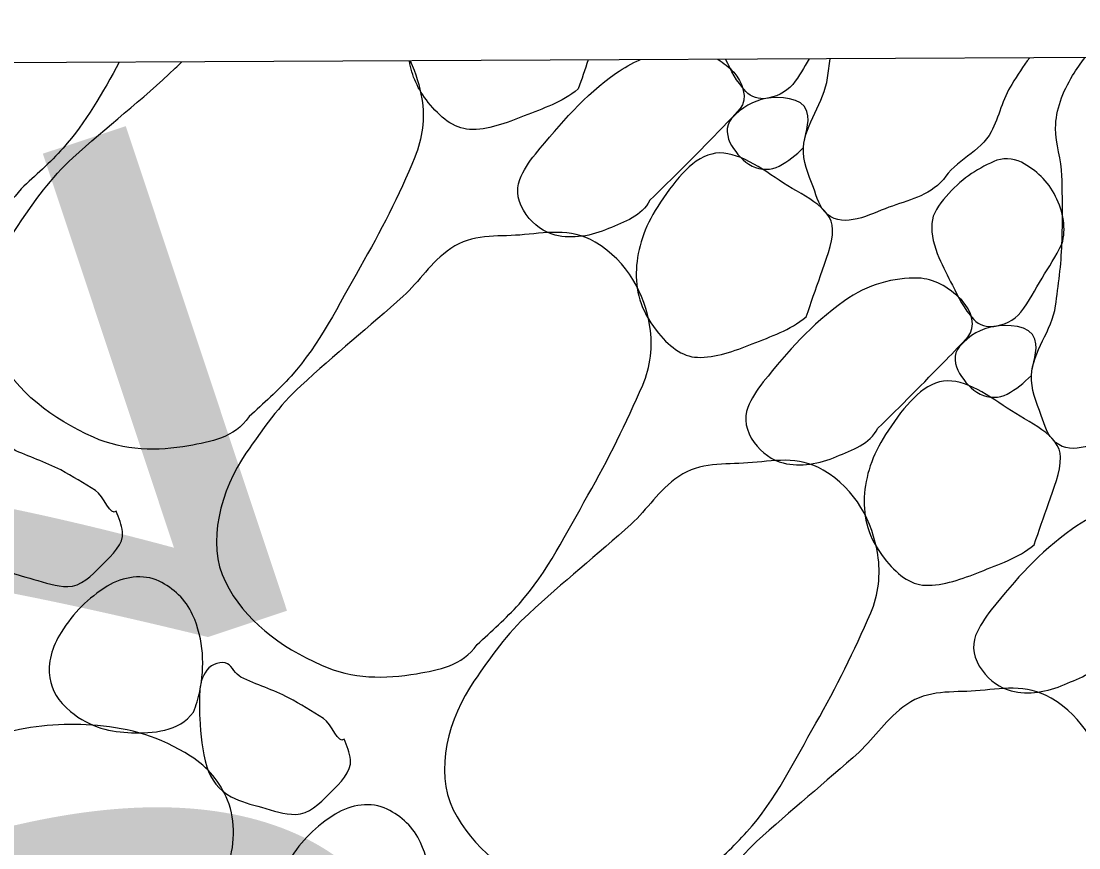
# Model space of a CAD drawing. Header units: feet. Extents: x 47819 to 50150, y 49272 to 50730.
# Drawn here: x 49393.61 to 49398.87, y 50345.29 to 50349.41 of the extents above; entities that cross this region are included whole.
import ezdxf
from ezdxf.enums import TextEntityAlignment as Align

# ---------------------------------------------------------------- set-up
doc = ezdxf.new("R2010")
doc.units = ezdxf.units.FT
doc.header["$MEASUREMENT"] = 0
doc.linetypes.add('DGN Style 6', pattern=[25.947787, 0.013642, -5.456948, 9.549659, -5.456948, 0.013642, -5.456948])
for name, color, linetype, lineweight in [('Level 22', 1, 'Continuous', 0), ('Level 30', 1, 'Continuous', 0), ('Level 45', 1, 'Continuous', 0), ('Level 63', 1, 'Continuous', 0)]:
    doc.layers.add(name, color=color, linetype=linetype, lineweight=lineweight)
doc.styles.get("Standard").update_dxf_attribs({"font": 'ARIAL.TTF'})

msp = doc.modelspace()

# ---------------------------------------------------------------- linework, layer by layer
at = {"layer": 'Level 30', "color": 1, "linetype": 'Continuous', "lineweight": 0}
for points, knots in [([(49396.7327, 50348.5154), (49396.6923, 50348.4364), (49396.6068, 50348.4075), (49396.5276, 50348.374), (49396.4427, 50348.3381), (49396.3475, 50348.3202), (49396.2624, 50348.3422), (49396.2059, 50348.3568), (49396.1582, 50348.3903), (49396.1175, 50348.4447), (49396.077, 50348.4987), (49396.0644, 50348.5658), (49396.0857, 50348.6179), (49396.1037, 50348.6621), (49396.13, 50348.7055), (49396.1634, 50348.7452), (49396.2911, 50348.897), (49396.4074, 50349.0383), (49396.5665, 50349.1483), (49396.604, 50349.1742), (49396.6427, 50349.1962), (49396.6838, 50349.2141)], [0, 0, 0, 0, 0.144523, 0.144523, 0.144523, 0.299472, 0.299472, 0.299472, 0.402486, 0.402486, 0.402486, 0.50468, 0.50468, 0.50468, 0.591223, 0.591223, 0.591223, 0.921929, 0.921929, 0.921929, 1, 1, 1, 1]), ([(49397.0715, 50349.2161), (49397.1, 50349.1978), (49397.1253, 50349.1765), (49397.1499, 50349.1518), (49397.1942, 50349.1071), (49397.2216, 50349.0169), (49397.1817, 50348.9715), (49397.1468, 50348.9318), (49397.1098, 50348.8935), (49397.0721, 50348.8548), (49396.9589, 50348.7387), (49396.8458, 50348.6239), (49396.7327, 50348.5154)], [0, 0, 0, 0, 0.109606, 0.109606, 0.109606, 0.307656, 0.307656, 0.307656, 0.480805, 0.480805, 0.480805, 1, 1, 1, 1]), ([(49397.5241, 50349.2183), (49397.499, 50349.175), (49397.4773, 50349.1334), (49397.4433, 50349.0917), (49397.4089, 50349.0496), (49397.3551, 50349.0273), (49397.309, 50349.021), (49397.277, 50349.0166), (49397.2369, 50349.0277), (49397.21, 50349.0564), (49397.1614, 50349.108), (49397.1379, 50349.1602), (49397.109, 50349.2162)], [0, 0, 0, 0, 0.251913, 0.251913, 0.251913, 0.506549, 0.506549, 0.506549, 0.682854, 0.682854, 0.682854, 1, 1, 1, 1]), ([(49398.1928, 50348.6179), (49398.1154, 50348.5333), (49398.0163, 50348.5152), (49397.9206, 50348.4801), (49397.8246, 50348.4449), (49397.7011, 50348.375), (49397.6165, 50348.4447), (49397.5746, 50348.4793), (49397.564, 50348.5301), (49397.5458, 50348.5791), (49397.5214, 50348.6449), (49397.4921, 50348.7122), (49397.4963, 50348.777), (49397.5039, 50348.8936), (49397.5999, 50349.0026), (49397.6165, 50349.1235), (49397.6209, 50349.1552), (49397.6253, 50349.187), (49397.6294, 50349.2188)], [0, 0, 0, 0, 0.213387, 0.213387, 0.213387, 0.427432, 0.427432, 0.427432, 0.533594, 0.533594, 0.533594, 0.6763, 0.6763, 0.6763, 0.932746, 0.932746, 0.932746, 1, 1, 1, 1]), ([(49398.6215, 50349.2238), (49398.5888, 50349.1819), (49398.5607, 50349.1365), (49398.5322, 50349.0917), (49398.4862, 50349.0192), (49398.4689, 50348.9296), (49398.4297, 50348.8548), (49398.3789, 50348.7578), (49398.2477, 50348.7106), (49398.1928, 50348.6179)], [0, 0, 0, 0, 0.211871, 0.211871, 0.211871, 0.554856, 0.554856, 0.554856, 1, 1, 1, 1]), ([(49399.3263, 50347.4845), (49399.2489, 50347.3998), (49399.1498, 50347.3817), (49399.0541, 50347.3466), (49398.9581, 50347.3114), (49398.8346, 50347.2416), (49398.75, 50347.3112), (49398.7081, 50347.3458), (49398.6975, 50347.3966), (49398.6793, 50347.4456), (49398.6549, 50347.5114), (49398.627, 50347.5786), (49398.6298, 50347.6436), (49398.6349, 50347.7602), (49398.7333, 50347.8695), (49398.75, 50347.99), (49398.7642, 50348.0917), (49398.7779, 50348.1946), (49398.7819, 50348.2976), (49398.7862, 50348.4107), (49398.7847, 50348.524), (49398.7819, 50348.637), (49398.7799, 50348.7166), (49398.7489, 50348.7952), (49398.75, 50348.8739), (49398.7513, 50348.9646), (49398.7849, 50349.0543), (49398.8349, 50349.1355), (49398.8548, 50349.1679), (49398.8749, 50349.1968), (49398.8979, 50349.2252)], [0, 0, 0, 0, 0.117092, 0.117092, 0.117092, 0.234546, 0.234546, 0.234546, 0.2928, 0.2928, 0.2928, 0.371108, 0.371108, 0.371108, 0.511828, 0.511828, 0.511828, 0.630482, 0.630482, 0.630482, 0.760715, 0.760715, 0.760715, 0.852423, 0.852423, 0.852423, 0.957959, 0.957959, 0.957959, 1, 1, 1, 1]), ([(49393.6065, 50348.5727), (49393.532, 50348.4651), (49393.4145, 50348.4469), (49393.306, 50348.4277), (49393.1513, 50348.4004), (49392.9853, 50348.4016), (49392.8323, 50348.4702), (49392.6291, 50348.5613), (49392.4522, 50348.6757), (49392.355, 50348.8838), (49392.3072, 50348.9861), (49392.3037, 50349.0904), (49392.3204, 50349.1923)], [0, 0, 0, 0, 0.190513, 0.190513, 0.190513, 0.462109, 0.462109, 0.462109, 0.822749, 0.822749, 0.822749, 1, 1, 1, 1]), ([(49394.74, 50347.4392), (49394.6655, 50347.3316), (49394.548, 50347.3135), (49394.4395, 50347.2942), (49394.2848, 50347.2669), (49394.1201, 50347.2677), (49393.9658, 50347.3367), (49393.7608, 50347.4283), (49393.5826, 50347.5614), (49393.4885, 50347.7503), (49393.3919, 50347.9442), (49393.467, 50348.2105), (49393.591, 50348.3903), (49393.6737, 50348.5102), (49393.756, 50348.6286), (49393.8632, 50348.7261), (49394.031, 50348.8787), (49394.2094, 50349.0158), (49394.3723, 50349.1716), (49394.3831, 50349.1819), (49394.394, 50349.192), (49394.4044, 50349.2027)], [0, 0, 0, 0, 0.1029, 0.1029, 0.1029, 0.249594, 0.249594, 0.249594, 0.444383, 0.444383, 0.444383, 0.644257, 0.644257, 0.644257, 0.777594, 0.777594, 0.777594, 0.986229, 0.986229, 0.986229, 1, 1, 1, 1]), ([(49394.0943, 50349.2012), (49394.0124, 50349.0521), (49393.9286, 50348.9029), (49393.8151, 50348.7742), (49393.7506, 50348.701), (49393.6778, 50348.6383), (49393.6065, 50348.5727)], [0, 0, 0, 0, 0.637525, 0.637525, 0.637525, 1, 1, 1, 1]), ([(49395.5404, 50349.2084), (49395.5693, 50349.1489), (49395.5881, 50349.0835), (49395.5992, 50349.0196), (49395.6155, 50348.9253), (49395.6015, 50348.8223), (49395.5638, 50348.7297), (49395.4848, 50348.5356), (49395.3941, 50348.3602), (49395.2916, 50348.1817), (49395.1843, 50347.9947), (49395.0927, 50347.8012), (49394.9486, 50347.6407), (49394.8834, 50347.5681), (49394.8114, 50347.5048), (49394.74, 50347.4392)], [0, 0, 0, 0, 0.097315, 0.097315, 0.097315, 0.241027, 0.241027, 0.241027, 0.542121, 0.542121, 0.542121, 0.857281, 0.857281, 0.857281, 1, 1, 1, 1]), ([(49396.377, 50349.0691), (49396.293, 50349.0008), (49396.2034, 50348.9725), (49396.1083, 50348.9347), (49396.0195, 50348.8995), (49395.9249, 50348.8631), (49395.8361, 50348.8676), (49395.7584, 50348.8714), (49395.6877, 50348.9302), (49395.631, 50349.0019), (49395.5785, 50349.0683), (49395.5493, 50349.1337), (49395.5369, 50349.2084)], [0, 0, 0, 0, 0.285331, 0.285331, 0.285331, 0.551652, 0.551652, 0.551652, 0.784494, 0.784494, 0.784494, 1, 1, 1, 1]), ([(49397.4963, 50348.777), (49397.4583, 50348.7389), (49397.4203, 50348.7092), (49397.3761, 50348.6851), (49397.3369, 50348.6637), (49397.2836, 50348.6638), (49397.2418, 50348.6851), (49397.1966, 50348.7082), (49397.1648, 50348.7452), (49397.1392, 50348.7877), (49397.1156, 50348.827), (49397.105, 50348.8832), (49397.1392, 50348.922), (49397.1893, 50348.9788), (49397.2497, 50349.0098), (49397.309, 50349.021), (49397.3737, 50349.0333), (49397.4927, 50349.0283), (49397.514, 50348.9574), (49397.532, 50348.8975), (49397.4998, 50348.8374), (49397.4963, 50348.777)], [0, 0, 0, 0, 0.13075, 0.13075, 0.13075, 0.246831, 0.246831, 0.246831, 0.372114, 0.372114, 0.372114, 0.488195, 0.488195, 0.488195, 0.657947, 0.657947, 0.657947, 0.84346, 0.84346, 0.84346, 1, 1, 1, 1]), ([(49397.5105, 50347.9356), (49397.4265, 50347.8673), (49397.3369, 50347.839), (49397.2418, 50347.8012), (49397.153, 50347.766), (49397.0587, 50347.7314), (49396.9695, 50347.7341), (49396.8916, 50347.7364), (49396.8253, 50347.7909), (49396.7645, 50347.8684), (49396.6852, 50347.9695), (49396.6599, 50348.0714), (49396.6655, 50348.1725), (49396.6712, 50348.2764), (49396.704, 50348.38), (49396.7716, 50348.4836), (49396.8486, 50348.6018), (49396.9327, 50348.7166), (49397.0403, 50348.7452), (49397.1436, 50348.7727), (49397.2684, 50348.6876), (49397.3761, 50348.6144), (49397.4838, 50348.5412), (49397.6394, 50348.4844), (49397.6413, 50348.3705), (49397.6425, 50348.2954), (49397.6068, 50348.2156), (49397.5812, 50348.1407), (49397.5578, 50348.0722), (49397.5332, 50348.0042), (49397.5105, 50347.9356)], [0, 0, 0, 0, 0.099321, 0.099321, 0.099321, 0.192025, 0.192025, 0.192025, 0.273076, 0.273076, 0.273076, 0.378794, 0.378794, 0.378794, 0.48747, 0.48747, 0.48747, 0.61146, 0.61146, 0.61146, 0.73063, 0.73063, 0.73063, 0.849753, 0.849753, 0.849753, 0.928287, 0.928287, 0.928287, 1, 1, 1, 1]), ([(49398.7819, 50348.2976), (49398.751, 50348.2354), (49398.7168, 50348.1842), (49398.6829, 50348.1279), (49398.6483, 50348.0706), (49398.6196, 50348.0143), (49398.5768, 50347.9582), (49398.5443, 50347.9157), (49398.4886, 50347.8937), (49398.4424, 50347.8875), (49398.4105, 50347.8832), (49398.3709, 50347.8942), (49398.3435, 50347.9229), (49398.2911, 50347.9774), (49398.2688, 50348.0331), (49398.2374, 50348.0926), (49398.2133, 50348.1382), (49398.1912, 50348.1831), (49398.1702, 50348.2305), (49398.1465, 50348.284), (49398.1309, 50348.3448), (49398.1349, 50348.4002), (49398.1383, 50348.4487), (49398.1686, 50348.4917), (49398.2056, 50348.5345), (49398.2771, 50348.6173), (49398.3533, 50348.6682), (49398.4424, 50348.7077), (49398.4843, 50348.7263), (49398.5377, 50348.7268), (49398.5803, 50348.7042), (49398.6544, 50348.6648), (49398.7116, 50348.6125), (49398.75, 50348.5345), (49398.7883, 50348.4569), (49398.8048, 50348.3733), (49398.7819, 50348.2976)], [0, 0, 0, 0, 0.087607, 0.087607, 0.087607, 0.176844, 0.176844, 0.176844, 0.244543, 0.244543, 0.244543, 0.291416, 0.291416, 0.291416, 0.380653, 0.380653, 0.380653, 0.449046, 0.449046, 0.449046, 0.526343, 0.526343, 0.526343, 0.594042, 0.594042, 0.594042, 0.724902, 0.724902, 0.724902, 0.786407, 0.786407, 0.786407, 0.893425, 0.893425, 0.893425, 1, 1, 1, 1]), ([(49395.8735, 50346.3057), (49395.799, 50346.1982), (49395.6815, 50346.18), (49395.573, 50346.1608), (49395.4183, 50346.1334), (49395.2536, 50346.1342), (49395.0992, 50346.2032), (49394.8943, 50346.2948), (49394.7161, 50346.4279), (49394.6219, 50346.6168), (49394.5254, 50346.8107), (49394.6005, 50347.077), (49394.7245, 50347.2568), (49394.8072, 50347.3767), (49394.8898, 50347.4945), (49394.9967, 50347.5926), (49395.164, 50347.7461), (49395.3393, 50347.8876), (49395.5058, 50348.0381), (49395.5883, 50348.1127), (49395.6404, 50348.2044), (49395.7427, 50348.275), (49395.8494, 50348.3487), (49395.9707, 50348.3334), (49396.0857, 50348.3422), (49396.2095, 50348.3516), (49396.3367, 50348.3796), (49396.4604, 50348.3068), (49396.6251, 50348.21), (49396.7066, 50348.049), (49396.7327, 50347.8861), (49396.7479, 50347.7912), (49396.7368, 50347.6857), (49396.6973, 50347.5962), (49396.6145, 50347.4086), (49396.5276, 50347.2267), (49396.4251, 50347.0482), (49396.3178, 50346.8613), (49396.2262, 50346.6677), (49396.0821, 50346.5072), (49396.0169, 50346.4346), (49395.9449, 50346.3713), (49395.8735, 50346.3057)], [0, 0, 0, 0, 0.050597, 0.050597, 0.050597, 0.122728, 0.122728, 0.122728, 0.218507, 0.218507, 0.218507, 0.316787, 0.316787, 0.316787, 0.38235, 0.38235, 0.38235, 0.484937, 0.484937, 0.484937, 0.535738, 0.535738, 0.535738, 0.588733, 0.588733, 0.588733, 0.645816, 0.645816, 0.645816, 0.721809, 0.721809, 0.721809, 0.766098, 0.766098, 0.766098, 0.85889, 0.85889, 0.85889, 0.956017, 0.956017, 0.956017, 1, 1, 1, 1]), ([(49397.8662, 50347.3819), (49397.8258, 50347.3029), (49397.7403, 50347.274), (49397.6611, 50347.2405), (49397.5762, 50347.2046), (49397.481, 50347.1867), (49397.3959, 50347.2087), (49397.3394, 50347.2233), (49397.2917, 50347.2568), (49397.251, 50347.3112), (49397.2105, 50347.3652), (49397.1979, 50347.4323), (49397.2192, 50347.4845), (49397.2372, 50347.5286), (49397.2642, 50347.5711), (49397.2969, 50347.6117), (49397.4221, 50347.7672), (49397.5305, 50347.8933), (49397.7, 50348.0148), (49397.8143, 50348.0968), (49397.9472, 50348.1321), (49398.0677, 50348.1279), (49398.1434, 50348.1253), (49398.2155, 50348.0868), (49398.2833, 50348.0183), (49398.3347, 50347.9665), (49398.3554, 50347.8831), (49398.3152, 50347.838), (49398.28, 50347.7986), (49398.2433, 50347.76), (49398.2056, 50347.7213), (49398.0924, 50347.6053), (49397.9793, 50347.4904), (49397.8662, 50347.3819)], [0, 0, 0, 0, 0.081972, 0.081972, 0.081972, 0.169857, 0.169857, 0.169857, 0.228285, 0.228285, 0.228285, 0.286248, 0.286248, 0.286248, 0.335334, 0.335334, 0.335334, 0.522907, 0.522907, 0.522907, 0.649504, 0.649504, 0.649504, 0.729114, 0.729114, 0.729114, 0.789367, 0.789367, 0.789367, 0.842044, 0.842044, 0.842044, 1, 1, 1, 1]), ([(49398.6298, 50347.6436), (49398.5918, 50347.6054), (49398.5538, 50347.5757), (49398.5096, 50347.5516), (49398.4704, 50347.5302), (49398.4171, 50347.5303), (49398.3753, 50347.5516), (49398.3301, 50347.5747), (49398.2983, 50347.6117), (49398.2727, 50347.6542), (49398.2491, 50347.6935), (49398.2385, 50347.7497), (49398.2727, 50347.7885), (49398.3228, 50347.8453), (49398.3832, 50347.8763), (49398.4424, 50347.8875), (49398.5072, 50347.8998), (49398.6261, 50347.8949), (49398.6475, 50347.8239), (49398.6655, 50347.764), (49398.6333, 50347.7039), (49398.6298, 50347.6436)], [0, 0, 0, 0, 0.13075, 0.13075, 0.13075, 0.246831, 0.246831, 0.246831, 0.372114, 0.372114, 0.372114, 0.488195, 0.488195, 0.488195, 0.657947, 0.657947, 0.657947, 0.84346, 0.84346, 0.84346, 1, 1, 1, 1]), ([(49398.644, 50346.8021), (49398.5599, 50346.7338), (49398.4704, 50346.7055), (49398.3753, 50346.6677), (49398.2865, 50346.6325), (49398.1922, 50346.5979), (49398.103, 50346.6006), (49398.0251, 50346.6029), (49397.9588, 50346.6574), (49397.898, 50346.7349), (49397.8187, 50346.836), (49397.7934, 50346.9379), (49397.799, 50347.039), (49397.8047, 50347.1429), (49397.8375, 50347.2465), (49397.905, 50347.3501), (49397.9821, 50347.4683), (49398.0662, 50347.5831), (49398.1737, 50347.6117), (49398.2771, 50347.6392), (49398.4019, 50347.5542), (49398.5096, 50347.4809), (49398.6173, 50347.4077), (49398.7729, 50347.3509), (49398.7748, 50347.237), (49398.776, 50347.1619), (49398.7403, 50347.0821), (49398.7147, 50347.0072), (49398.6913, 50346.9388), (49398.6666, 50346.8707), (49398.644, 50346.8021)], [0, 0, 0, 0, 0.099321, 0.099321, 0.099321, 0.192025, 0.192025, 0.192025, 0.273076, 0.273076, 0.273076, 0.378794, 0.378794, 0.378794, 0.48747, 0.48747, 0.48747, 0.61146, 0.61146, 0.61146, 0.73063, 0.73063, 0.73063, 0.849753, 0.849753, 0.849753, 0.928287, 0.928287, 0.928287, 1, 1, 1, 1]), ([(49394.0789, 50346.969), (49394.0928, 50346.9357), (49394.1073, 50346.9002), (49394.1107, 50346.8664), (49394.117, 50346.805), (49394.0605, 50346.7531), (49394.0082, 50346.7003), (49393.9546, 50346.6462), (49393.9029, 50346.5944), (49393.8385, 50346.5942), (49393.7826, 50346.5941), (49393.7247, 50346.6133), (49393.6688, 50346.6296), (49393.6168, 50346.6447), (49393.5663, 50346.656), (49393.5167, 50346.6826), (49393.458, 50346.7142), (49393.4155, 50346.7684), (49393.3965, 50346.8311), (49393.3724, 50346.9108), (49393.3658, 50346.9907), (49393.3612, 50347.0715), (49393.3586, 50347.1162), (49393.3585, 50347.1611), (49393.3612, 50347.2059), (49393.3634, 50347.2431), (49393.3714, 50347.2777), (49393.3965, 50347.3119), (49393.4207, 50347.3447), (49393.4716, 50347.3575), (49393.4991, 50347.3437), (49393.5234, 50347.3316), (49393.5384, 50347.2901), (49393.5662, 50347.2766), (49393.6418, 50347.2397), (49393.727, 50347.2141), (49393.8031, 50347.174), (49393.8625, 50347.1428), (49393.9199, 50347.1065), (49393.9764, 50347.0715), (49394.017, 50347.0463), (49394.0515, 50346.9377), (49394.0789, 50346.969)], [0, 0, 0, 0, 0.046192, 0.046192, 0.046192, 0.130206, 0.130206, 0.130206, 0.216316, 0.216316, 0.216316, 0.290904, 0.290904, 0.290904, 0.360184, 0.360184, 0.360184, 0.442388, 0.442388, 0.442388, 0.546946, 0.546946, 0.546946, 0.604754, 0.604754, 0.604754, 0.652861, 0.652861, 0.652861, 0.699053, 0.699053, 0.699053, 0.739929, 0.739929, 0.739929, 0.850992, 0.850992, 0.850992, 0.93761, 0.93761, 0.93761, 1, 1, 1, 1]), ([(49397.007, 50345.1722), (49396.9325, 50345.0647), (49396.815, 50345.0465), (49396.7065, 50345.0273), (49396.5518, 50344.9999), (49396.3871, 50345.0007), (49396.2327, 50345.0697), (49396.0278, 50345.1613), (49395.8496, 50345.2944), (49395.7554, 50345.4833), (49395.6588, 50345.6772), (49395.734, 50345.9435), (49395.858, 50346.1233), (49395.9407, 50346.2432), (49396.0233, 50346.361), (49396.1302, 50346.4592), (49396.2975, 50346.6126), (49396.4728, 50346.7541), (49396.6393, 50346.9046), (49396.7218, 50346.9792), (49396.7739, 50347.0709), (49396.8762, 50347.1415), (49396.9829, 50347.2152), (49397.1042, 50347.1999), (49397.2192, 50347.2087), (49397.343, 50347.2181), (49397.4702, 50347.2461), (49397.5939, 50347.1733), (49397.7586, 50347.0765), (49397.8401, 50346.9155), (49397.8662, 50346.7526), (49397.8814, 50346.6577), (49397.8703, 50346.5522), (49397.8308, 50346.4627), (49397.748, 50346.2751), (49397.6611, 50346.0933), (49397.5586, 50345.9147), (49397.4512, 50345.7278), (49397.3597, 50345.5342), (49397.2156, 50345.3737), (49397.1504, 50345.3011), (49397.0784, 50345.2378), (49397.007, 50345.1722)], [0, 0, 0, 0, 0.050597, 0.050597, 0.050597, 0.122728, 0.122728, 0.122728, 0.218507, 0.218507, 0.218507, 0.316787, 0.316787, 0.316787, 0.38235, 0.38235, 0.38235, 0.484937, 0.484937, 0.484937, 0.535738, 0.535738, 0.535738, 0.588733, 0.588733, 0.588733, 0.645816, 0.645816, 0.645816, 0.721809, 0.721809, 0.721809, 0.766098, 0.766098, 0.766098, 0.85889, 0.85889, 0.85889, 0.956017, 0.956017, 0.956017, 1, 1, 1, 1]), ([(49398.9996, 50346.2484), (49398.9593, 50346.1694), (49398.8738, 50346.1405), (49398.7946, 50346.107), (49398.7097, 50346.0711), (49398.6145, 50346.0532), (49398.5294, 50346.0752), (49398.4729, 50346.0898), (49398.4252, 50346.1233), (49398.3845, 50346.1777), (49398.344, 50346.2317), (49398.3313, 50346.2988), (49398.3526, 50346.351), (49398.3707, 50346.3951), (49398.3977, 50346.4376), (49398.4304, 50346.4782), (49398.5555, 50346.6337), (49398.664, 50346.7598), (49398.8335, 50346.8813), (49398.9478, 50346.9633), (49399.0807, 50346.9986), (49399.2012, 50346.9944), (49399.2769, 50346.9918), (49399.349, 50346.9533), (49399.4168, 50346.8848), (49399.4682, 50346.833), (49399.4889, 50346.7496), (49399.4487, 50346.7045), (49399.4135, 50346.6651), (49399.3768, 50346.6266), (49399.3391, 50346.5878), (49399.2259, 50346.4718), (49399.1128, 50346.3569), (49398.9996, 50346.2484)], [0, 0, 0, 0, 0.081972, 0.081972, 0.081972, 0.169857, 0.169857, 0.169857, 0.228285, 0.228285, 0.228285, 0.286248, 0.286248, 0.286248, 0.335334, 0.335334, 0.335334, 0.522907, 0.522907, 0.522907, 0.649504, 0.649504, 0.649504, 0.729114, 0.729114, 0.729114, 0.789367, 0.789367, 0.789367, 0.842044, 0.842044, 0.842044, 1, 1, 1, 1]), ([(49394.4628, 50345.9698), (49394.3933, 50345.8713), (49394.2574, 50345.8641), (49394.1553, 50345.8673), (49394.0538, 50345.8705), (49393.9523, 50345.8907), (49393.8512, 50345.9734), (49393.7899, 50346.0235), (49393.7592, 50346.079), (49393.7487, 50346.1395), (49393.7362, 50346.2119), (49393.7601, 50346.2937), (49393.8052, 50346.3658), (49393.8681, 50346.4663), (49393.9392, 50346.5354), (49394.035, 50346.5956), (49394.1115, 50346.6437), (49394.2151, 50346.6592), (49394.2931, 50346.6204), (49394.3639, 50346.5851), (49394.4244, 50346.5311), (49394.4593, 50346.4542), (49394.5162, 50346.3287), (49394.5191, 50346.1958), (49394.4947, 50346.0724), (49394.4878, 50346.0378), (49394.4774, 50346.0037), (49394.4628, 50345.9698)], [0, 0, 0, 0, 0.135954, 0.135954, 0.135954, 0.270983, 0.270983, 0.270983, 0.352857, 0.352857, 0.352857, 0.450656, 0.450656, 0.450656, 0.586933, 0.586933, 0.586933, 0.695652, 0.695652, 0.695652, 0.79419, 0.79419, 0.79419, 0.954985, 0.954985, 0.954985, 1, 1, 1, 1]), ([(49395.2124, 50345.8355), (49395.2263, 50345.8022), (49395.2408, 50345.7667), (49395.2442, 50345.733), (49395.2505, 50345.6715), (49395.194, 50345.6196), (49395.1417, 50345.5668), (49395.0881, 50345.5127), (49395.0364, 50345.4609), (49394.972, 50345.4607), (49394.9161, 50345.4606), (49394.8582, 50345.4798), (49394.8023, 50345.4961), (49394.7503, 50345.5112), (49394.6998, 50345.5225), (49394.6502, 50345.5491), (49394.5914, 50345.5807), (49394.549, 50345.6349), (49394.53, 50345.6976), (49394.5059, 50345.7773), (49394.4993, 50345.8572), (49394.4947, 50345.938), (49394.4921, 50345.9827), (49394.492, 50346.0276), (49394.4947, 50346.0724), (49394.4969, 50346.1096), (49394.5049, 50346.1443), (49394.53, 50346.1784), (49394.5542, 50346.2112), (49394.6051, 50346.224), (49394.6326, 50346.2102), (49394.6569, 50346.1981), (49394.6719, 50346.1566), (49394.6997, 50346.1431), (49394.7753, 50346.1062), (49394.8605, 50346.0806), (49394.9366, 50346.0405), (49394.996, 50346.0093), (49395.0534, 50345.973), (49395.1099, 50345.938), (49395.1505, 50345.9128), (49395.185, 50345.8042), (49395.2124, 50345.8355)], [0, 0, 0, 0, 0.046192, 0.046192, 0.046192, 0.130206, 0.130206, 0.130206, 0.216316, 0.216316, 0.216316, 0.290904, 0.290904, 0.290904, 0.360184, 0.360184, 0.360184, 0.442388, 0.442388, 0.442388, 0.546946, 0.546946, 0.546946, 0.604754, 0.604754, 0.604754, 0.652861, 0.652861, 0.652861, 0.699053, 0.699053, 0.699053, 0.739929, 0.739929, 0.739929, 0.850992, 0.850992, 0.850992, 0.93761, 0.93761, 0.93761, 1, 1, 1, 1]), ([(49398.1405, 50344.0387), (49398.066, 50343.9312), (49397.9485, 50343.913), (49397.84, 50343.8938), (49397.6853, 50343.8664), (49397.5206, 50343.8672), (49397.3662, 50343.9362), (49397.1613, 50344.0278), (49396.9831, 50344.161), (49396.8889, 50344.3499), (49396.7923, 50344.5437), (49396.8675, 50344.81), (49396.9915, 50344.9898), (49397.0742, 50345.1097), (49397.1568, 50345.2276), (49397.2637, 50345.3257), (49397.431, 50345.4792), (49397.6063, 50345.6206), (49397.7728, 50345.7711), (49397.8553, 50345.8457), (49397.9074, 50345.9374), (49398.0097, 50346.008), (49398.1164, 50346.0817), (49398.2377, 50346.0664), (49398.3526, 50346.0752), (49398.4765, 50346.0846), (49398.6037, 50346.1126), (49398.7274, 50346.0398), (49398.8921, 50345.943), (49398.9736, 50345.782), (49398.9996, 50345.6191), (49399.0148, 50345.5242), (49399.0038, 50345.4187), (49398.9643, 50345.3292), (49398.8815, 50345.1416), (49398.7946, 50344.9598), (49398.6921, 50344.7812), (49398.5847, 50344.5943), (49398.4932, 50344.4007), (49398.3491, 50344.2402), (49398.2839, 50344.1676), (49398.2118, 50344.1043), (49398.1405, 50344.0387)], [0, 0, 0, 0, 0.050597, 0.050597, 0.050597, 0.122728, 0.122728, 0.122728, 0.218507, 0.218507, 0.218507, 0.316787, 0.316787, 0.316787, 0.38235, 0.38235, 0.38235, 0.484937, 0.484937, 0.484937, 0.535738, 0.535738, 0.535738, 0.588733, 0.588733, 0.588733, 0.645816, 0.645816, 0.645816, 0.721809, 0.721809, 0.721809, 0.766098, 0.766098, 0.766098, 0.85889, 0.85889, 0.85889, 0.956017, 0.956017, 0.956017, 1, 1, 1, 1]), ([(49394.4593, 50344.8844), (49394.3826, 50344.8039), (49394.2903, 50344.7691), (49394.1906, 50344.7501), (49394.0657, 50344.7263), (49393.9409, 50344.7139), (49393.8158, 50344.7147), (49393.6686, 50344.7157), (49393.5212, 50344.7259), (49393.3739, 50344.7465), (49393.2409, 50344.7652), (49393.1161, 50344.8014), (49392.9921, 50344.8667), (49392.9084, 50344.9108), (49392.8561, 50344.9771), (49392.7976, 50345.0541), (49392.7439, 50345.125), (49392.6734, 50345.2217), (49392.7128, 50345.2875), (49392.75, 50345.3498), (49392.8125, 50345.4063), (49392.8719, 50345.4607), (49392.9808, 50345.5607), (49393.0801, 50345.6542), (49393.2042, 50345.7365), (49393.3091, 50345.806), (49393.4241, 50345.841), (49393.5436, 50345.8708), (49393.6886, 50345.9071), (49393.8395, 50345.9144), (49393.9856, 50345.9027), (49394.1462, 50345.8897), (49394.2977, 50345.8472), (49394.4487, 50345.7506), (49394.5373, 50345.694), (49394.5949, 50345.6219), (49394.6326, 50345.5314), (49394.6772, 50345.4241), (49394.6668, 50345.2999), (49394.6326, 50345.192), (49394.5969, 50345.0798), (49394.5557, 50344.9778), (49394.4593, 50344.8844)], [0, 0, 0, 0, 0.060327, 0.060327, 0.060327, 0.135919, 0.135919, 0.135919, 0.224896, 0.224896, 0.224896, 0.305284, 0.305284, 0.305284, 0.359513, 0.359513, 0.359513, 0.409373, 0.409373, 0.409373, 0.456607, 0.456607, 0.456607, 0.543329, 0.543329, 0.543329, 0.616633, 0.616633, 0.616633, 0.70561, 0.70561, 0.70561, 0.803499, 0.803499, 0.803499, 0.860951, 0.860951, 0.860951, 0.929109, 0.929109, 0.929109, 1, 1, 1, 1]), ([(49395.5963, 50344.8363), (49395.5268, 50344.7378), (49395.3909, 50344.7306), (49395.2887, 50344.7338), (49395.1873, 50344.737), (49395.0858, 50344.7572), (49394.9847, 50344.8399), (49394.9234, 50344.89), (49394.8926, 50344.9455), (49394.8822, 50345.006), (49394.8696, 50345.0784), (49394.8936, 50345.1602), (49394.9387, 50345.2323), (49395.0016, 50345.3328), (49395.0727, 50345.4019), (49395.1685, 50345.4621), (49395.245, 50345.5102), (49395.3486, 50345.5258), (49395.4266, 50345.4869), (49395.4974, 50345.4516), (49395.5579, 50345.3976), (49395.5928, 50345.3207), (49395.6497, 50345.1952), (49395.6526, 50345.0623), (49395.6282, 50344.9389), (49395.6213, 50344.9043), (49395.6109, 50344.8702), (49395.5963, 50344.8363)], [0, 0, 0, 0, 0.135954, 0.135954, 0.135954, 0.270983, 0.270983, 0.270983, 0.352857, 0.352857, 0.352857, 0.450656, 0.450656, 0.450656, 0.586933, 0.586933, 0.586933, 0.695652, 0.695652, 0.695652, 0.79419, 0.79419, 0.79419, 0.954985, 0.954985, 0.954985, 1, 1, 1, 1])]:
    msp.add_open_spline(points, degree=3, knots=knots, dxfattribs=at)
msp.add_open_spline([(49396.4264, 50349.2128), (49396.4097, 50349.165), (49396.3934, 50349.117), (49396.377, 50349.0691)], degree=3, dxfattribs=at)
at = {"layer": 'Level 45', "color": 5, "linetype": 'Continuous', "lineweight": 0}
msp.add_line((49400.9854, 50349.2356), (49371.5691, 50349.0886), dxfattribs=at)
at = {"layer": 'Level 63', "color": 7, "linetype": 'DGN Style 6', "lineweight": 0}
msp.add_line((49387.2264, 50375.7751), (49398.3386, 50329.7558), dxfattribs=at)

# ---------------------------------------------------------------- texts
at = {"layer": 'Level 22', "color": 35, "linetype": 'Continuous', "lineweight": 0}
msp.add_text('762', height=4, rotation=288.4025, dxfattribs=at).set_placement((49393.61, 50344.1016), align=Align.MIDDLE_CENTER)

doc.saveas('drawing.dxf')
